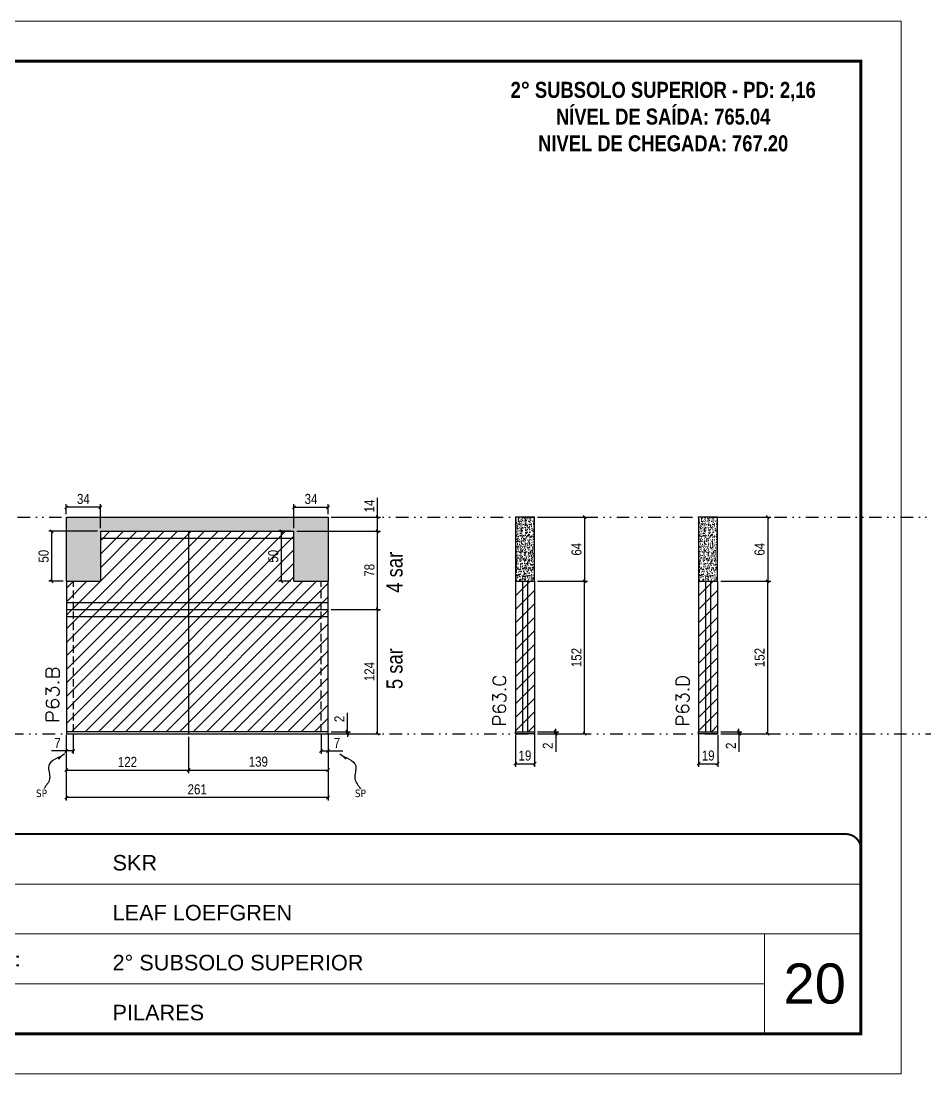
# Model space of a CAD drawing. Extents: x 13741 to 27878, y -21631 to 6985.
# Drawn here: x 19789 to 20691, y 1340 to 2390 of the extents above; entities that cross this region are included whole.
import ezdxf

# ---------------------------------------------------------------- set-up
doc = ezdxf.new("R2010")
doc.units = 0
for name, pattern in [('CONTINUO', [0]), ('DASHED', [0.75, 0.5, -0.25]), ('DIVIDE2', [0.625, 0.25, -0.125, 0, -0.125, 0, -0.125]), ('HIDDEN', [0.375, 0.25, -0.125])]:
    doc.linetypes.add(name, pattern=pattern)
for name, color, linetype, lineweight in [('CARIMBO', 255, 'Continuous', 9), ('Folhas', 255, 'Continuous', 9), ('Hachura', 251, 'Continuous', 9), ('SARRAFO DE PRESSAO', 251, 'DASHED', 9), ('Texto Seção', 7, 'Continuous', 15)]:
    doc.layers.add(name, color=color, linetype=linetype, lineweight=lineweight)
for name, color, linetype in [('COTA', 241, 'Continuous'), ('NOMENCLATURA', 7, 'Continuous'), ('Nível', 160, 'Continuous'), ('Painéis', 200, 'Continuous'), ('SARR_2.2x7', 40, 'Continuous'), ('Sarrafo de Pressão', 42, 'HIDDEN'), ('texto', 7, 'Continuous')]:
    doc.layers.add(name, color=color, linetype=linetype)
doc.styles.add('ARIAL', font='arial.ttf')
doc.styles.add('ARIAL_NARROW', font='ARIALN.TTF', dxfattribs={"height": 0.2})
doc.styles.add('COTA TECNICA', font='techl___.ttf', dxfattribs={"height": 10})
doc.styles.add('COTA TECNICA-50', font='techl___.ttf', dxfattribs={"height": 10})
doc.styles.add('REGUA-120', font='ROMANS.shx', dxfattribs={"height": 15})
doc.styles.add('ROMANC', font='techb___.ttf', dxfattribs={"height": 2.5})
doc.styles.get("Standard").update_dxf_attribs({"font": 'arial.ttf'})
doc.styles.add('Tecnologia', font='')
doc.styles.get('Tecnologia').set_extended_font_data('Forgotten Futurist')
doc.dimstyles.new('COTA PAINEL-50', dxfattribs={"dimtxt": 10, "dimasz": 3, "dimexe": 3, "dimexo": 3, "dimgap": 3, "dimtad": 1, "dimdec": 1, "dimzin": 12, "dimdsep": 46, "dimtxsty": 'COTA TECNICA-50', "dimblk1": 'OBLIQUE', "dimblk2": 'OBLIQUE', "dimsah": 1, "dimcen": 0.9, "dimclrd": 4, "dimclre": 4, "dimclrt": 240, "dimadec": 1, "dimazin": 3, "dimtfac": 1, "dimtdec": 1, "dimtmove": 0, "dimatfit": 3, "dimfxl": 1, "dimtolj": 1, "dimtzin": 12, "dimarcsym": 0})
doc.dimstyles.new('PAINEL', dxfattribs={"dimtxt": 10, "dimasz": 3, "dimexe": 3, "dimexo": 3, "dimgap": 3, "dimtad": 1, "dimdec": 1, "dimzin": 12, "dimdsep": 46, "dimtxsty": 'COTA TECNICA', "dimblk1": 'OBLIQUE', "dimblk2": 'OBLIQUE', "dimsah": 1, "dimcen": 0.9, "dimclrd": 4, "dimclre": 4, "dimclrt": 240, "dimadec": 1, "dimazin": 3, "dimtfac": 1, "dimtdec": 1, "dimtmove": 0, "dimatfit": 3, "dimfxl": 1, "dimtolj": 1, "dimtzin": 12, "dimarcsym": 0})
doc.dimstyles.get("Standard").update_dxf_attribs({"dimtxt": 0.18, "dimasz": 0.18, "dimexe": 0.18, "dimexo": 0.0625, "dimgap": 0.09, "dimtad": 0, "dimtih": 1, "dimtoh": 1, "dimdec": 4, "dimzin": 0, "dimdsep": 46, "dimtxsty": 'Standard', "dimcen": 0.09, "dimadec": 0, "dimazin": 0, "dimtfac": 1, "dimtdec": 4, "dimtofl": 0, "dimtmove": 0, "dimatfit": 3, "dimfxl": 1, "dimtolj": 1, "dimtzin": 0, "dimarcsym": 0})

# ---------------------------------------------------------------- blocks, each defined once
blk = doc.blocks.new('9999999999')
at = {"color": 30, "linetype": 'CONTINUO'}
for p, q in [((98564.6, 34230.2), (98564.6, 34429.4)), ((98564.6, 34379.6), (99584, 34379.6)), ((98564.6, 34329.8), (99488, 34329.8)), ((99584, 34329.8), (99488, 34329.8)), ((99488, 34329.8), (99488, 34230.2)), ((98564.6, 34280), (99488, 34280))]:
    blk.add_line(p, q, dxfattribs=at)
at = {"color": 30, "linetype": 'CONTINUO', "const_width": 2}
blk.add_lwpolyline([(99584, 34230.2), (99584, 34414.4, 0.414214), (99569, 34429.4), (98229, 34429.4, 0.414214), (98214, 34414.4), (98214, 34245.2, 0.414214), (98229, 34230.2), (99584, 34230.2)], format="xyb", dxfattribs=at)
at = {"layer": 'Folhas'}
blk.add_lwpolyline([(98139, 34190.2), (99624, 34190.2), (99624, 35240.2), (98139, 35240.2)], close=True, dxfattribs=at)
at = {"layer": 'Folhas', "color": 30, "const_width": 3}
blk.add_lwpolyline([(98214, 34230.2), (99584, 34230.2), (99584, 35200.2), (98214, 35200.2)], close=True, dxfattribs=at)
at = {"color": 7, "linetype": 'Continuous', "ltscale": 5, "style": 'ARIAL'}
for s, height, p in [('SKR', 15.48, (98837.7, 34393.1)), ('LEAF LOEFGREN', 15.483, (98837.7, 34343.3)), ('2° SUBSOLO SUPERIOR', 15.483, (98837.7, 34293.5)), ('NOVA SISTEMAS CONSTRUTIVOS', 11.059, (98263.2, 34267.2)), ('PILARES', 15.48, (98837.7, 34243.7))]:
    blk.add_text(s, height=height, dxfattribs=at).set_placement(p)
at = {"layer": 'Folhas', "color": 7, "style": 'Tecnologia', "width": 1.5}
for s, p in [('CLIENTE:', (98573.7, 34397.2)), ('OBRA:', (98573.7, 34347.3)), ('PAVIMENTO:', (98573.7, 34297.5)), ('PROJETO:', (98573.7, 34247.7))]:
    blk.add_text(s, height=14, dxfattribs=at).set_placement(p)
blk = doc.blocks.new('_Oblique')
at = {"color": 0, "linetype": 'ByBlock', "lineweight": -2}
blk.add_line((-0.5, -0.5), (0.5, 0.5), dxfattribs=at)
blk = doc.blocks.new('*D1283')
at = {"layer": 'COTA', "color": 4, "lineweight": -2, "transparency": 16777216}
for p, q in [((19834.6, 1678.7), (19834.6, 1613.1)), ((20095.6, 1678.7), (20095.6, 1613.1)), ((20095.6, 1616.1), (19834.6, 1616.1))]:
    blk.add_line(p, q, dxfattribs=at)
at = {"layer": 'Defpoints', "color": 0, "transparency": 16777216}
for p in [(19834.6, 1681.7), (20095.6, 1681.7), (19834.6, 1616.1)]:
    blk.add_point(p, dxfattribs=at)
at = {"layer": 'COTA', "color": 4, "lineweight": -2, "transparency": 16777216, "xscale": 3, "yscale": 3, "zscale": 3, "rotation": 180}
blk.add_blockref('_Oblique', (19834.6, 1616.1), dxfattribs=at)
at = {"layer": 'COTA', "color": 4, "lineweight": -2, "transparency": 16777216, "xscale": 3, "yscale": 3, "zscale": 3}
blk.add_blockref('_Oblique', (20095.6, 1616.1), dxfattribs=at)
at = {"layer": 'COTA', "color": 240, "transparency": 16777216, "insert": (19965.1, 1624.2), "char_height": 10, "attachment_point": 5, "style": 'COTA TECNICA'}
blk.add_mtext('\\A1;261', dxfattribs=at)
blk = doc.blocks.new('*D1284')
at = {"layer": 'COTA', "color": 4, "lineweight": -2, "transparency": 16777216}
for p, q in [((20088.6, 1678.7), (20088.6, 1659.5)), ((20095.6, 1676.7), (20095.6, 1659.5)), ((20088.6, 1662.5), (20095.6, 1662.5)), ((20095.6, 1662.5), (20110.4, 1662.5))]:
    blk.add_line(p, q, dxfattribs=at)
at = {"layer": 'Defpoints', "color": 0, "transparency": 16777216}
for p in [(20088.6, 1681.7), (20095.6, 1679.7), (20095.6, 1662.5)]:
    blk.add_point(p, dxfattribs=at)
at = {"layer": 'COTA', "color": 4, "lineweight": -2, "transparency": 16777216, "xscale": 3, "yscale": 3, "zscale": 3, "rotation": 180}
blk.add_blockref('_Oblique', (20088.6, 1662.5), dxfattribs=at)
at = {"layer": 'COTA', "color": 4, "lineweight": -2, "transparency": 16777216, "xscale": 3, "yscale": 3, "zscale": 3}
blk.add_blockref('_Oblique', (20095.6, 1662.5), dxfattribs=at)
at = {"layer": 'COTA', "color": 240, "transparency": 16777216, "insert": (20104.5, 1670.5), "char_height": 10, "attachment_point": 5, "style": 'COTA TECNICA-50'}
blk.add_mtext('\\A1;7', dxfattribs=at)
blk = doc.blocks.new('*D1285')
at = {"layer": 'COTA', "color": 4, "lineweight": -2, "transparency": 16777216}
for p, q in [((19834.6, 1676.7), (19834.6, 1659.5)), ((19841.6, 1678.7), (19841.6, 1659.5)), ((19834.6, 1662.5), (19819.9, 1662.5)), ((19841.6, 1662.5), (19834.6, 1662.5))]:
    blk.add_line(p, q, dxfattribs=at)
at = {"layer": 'Defpoints', "color": 0, "transparency": 16777216}
for p in [(19841.6, 1681.7), (19834.6, 1679.7), (19834.6, 1662.5)]:
    blk.add_point(p, dxfattribs=at)
at = {"layer": 'COTA', "color": 4, "lineweight": -2, "transparency": 16777216, "xscale": 3, "yscale": 3, "zscale": 3, "rotation": 180}
blk.add_blockref('_Oblique', (19834.6, 1662.5), dxfattribs=at)
at = {"layer": 'COTA', "color": 4, "lineweight": -2, "transparency": 16777216, "xscale": 3, "yscale": 3, "zscale": 3}
blk.add_blockref('_Oblique', (19841.6, 1662.5), dxfattribs=at)
at = {"layer": 'COTA', "color": 240, "transparency": 16777216, "insert": (19825.8, 1670.5), "char_height": 10, "attachment_point": 5, "style": 'COTA TECNICA-50'}
blk.add_mtext('\\A1;7', dxfattribs=at)
blk = doc.blocks.new('*D1286')
at = {"layer": 'COTA', "color": 4, "lineweight": -2, "transparency": 16777216}
for p, q in [((20114.9, 1681.7), (20114.9, 1700.5)), ((20098.6, 1681.7), (20117.9, 1681.7)), ((20114.9, 1679.7), (20114.9, 1681.7)), ((20098.6, 1679.7), (20117.9, 1679.7)), ((20114.9, 1679.7), (20114.9, 1676.7))]:
    blk.add_line(p, q, dxfattribs=at)
at = {"layer": 'Defpoints', "color": 0, "transparency": 16777216}
for p in [(20095.6, 1681.7), (20095.6, 1679.7), (20114.9, 1679.7)]:
    blk.add_point(p, dxfattribs=at)
at = {"layer": 'COTA', "color": 4, "lineweight": -2, "transparency": 16777216, "xscale": 3, "yscale": 3, "zscale": 3}
for p, rotation in [((20114.9, 1681.7), 270), ((20114.9, 1679.7), 90)]:
    blk.add_blockref('_Oblique', p, dxfattribs=dict(at, rotation=rotation))
at = {"layer": 'COTA', "color": 240, "transparency": 16777216, "insert": (20106.9, 1694.5), "char_height": 10, "attachment_point": 5, "rotation": 90, "style": 'COTA TECNICA-50'}
blk.add_mtext('\\A1;2', dxfattribs=at)
blk = doc.blocks.new('*D1294')
at = {"layer": 'COTA', "color": 4, "linetype": 'ByBlock', "lineweight": -2, "transparency": 16777216}
for p, q in [((20098.6, 1803.7), (20148, 1803.7)), ((20145, 1679.7), (20145, 1803.7)), ((20098.6, 1679.7), (20148, 1679.7))]:
    blk.add_line(p, q, dxfattribs=at)
at = {"layer": 'Defpoints', "color": 0, "linetype": 'ByBlock', "transparency": 16777216}
for p in [(20095.6, 1803.7), (20145, 1803.7), (20095.6, 1679.7)]:
    blk.add_point(p, dxfattribs=at)
at = {"layer": 'COTA', "color": 4, "linetype": 'ByBlock', "lineweight": -2, "transparency": 16777216, "xscale": 3, "yscale": 3, "zscale": 3}
for p, rotation in [((20145, 1803.7), 90), ((20145, 1679.7), 270)]:
    blk.add_blockref('_Oblique', p, dxfattribs=dict(at, rotation=rotation))
at = {"layer": 'COTA', "color": 240, "linetype": 'ByBlock', "transparency": 16777216, "insert": (20136.9, 1741.7), "char_height": 10, "attachment_point": 5, "rotation": 90, "style": 'COTA TECNICA'}
blk.add_mtext('\\A1;124', dxfattribs=at)
blk = doc.blocks.new('*D1295')
at = {"layer": 'COTA', "color": 4, "linetype": 'ByBlock', "lineweight": -2, "transparency": 16777216}
for p, q in [((20098.6, 1803.7), (20148, 1803.7)), ((20145, 1679.7), (20145, 1803.7)), ((20098.6, 1679.7), (20148, 1679.7))]:
    blk.add_line(p, q, dxfattribs=at)
at = {"layer": 'Defpoints', "color": 0, "linetype": 'ByBlock', "transparency": 16777216}
for p in [(20095.6, 1803.7), (20145, 1803.7), (20095.6, 1679.7)]:
    blk.add_point(p, dxfattribs=at)
at = {"layer": 'COTA', "color": 4, "linetype": 'ByBlock', "lineweight": -2, "transparency": 16777216, "xscale": 3, "yscale": 3, "zscale": 3}
for p, rotation in [((20145, 1803.7), 90), ((20145, 1679.7), 270)]:
    blk.add_blockref('_Oblique', p, dxfattribs=dict(at, rotation=rotation))
at = {"layer": 'COTA', "color": 240, "linetype": 'ByBlock', "transparency": 16777216, "insert": (20136.9, 1741.7), "char_height": 10, "attachment_point": 5, "rotation": 90, "style": 'COTA TECNICA'}
blk.add_mtext('\\A1;124', dxfattribs=at)
blk = doc.blocks.new('*D1296')
at = {"layer": 'COTA', "color": 4, "lineweight": -2, "transparency": 16777216}
for p, q in [((19956.6, 1676.7), (19956.6, 1640.5)), ((20095.6, 1676.7), (20095.6, 1640.5)), ((19956.6, 1643.5), (20095.6, 1643.5))]:
    blk.add_line(p, q, dxfattribs=at)
at = {"layer": 'Defpoints', "color": 0, "transparency": 16777216}
for p in [(19956.6, 1679.7), (20095.6, 1679.7), (20095.6, 1643.5)]:
    blk.add_point(p, dxfattribs=at)
at = {"layer": 'COTA', "color": 4, "lineweight": -2, "transparency": 16777216, "xscale": 3, "yscale": 3, "zscale": 3, "rotation": 180}
blk.add_blockref('_Oblique', (19956.6, 1643.5), dxfattribs=at)
at = {"layer": 'COTA', "color": 4, "lineweight": -2, "transparency": 16777216, "xscale": 3, "yscale": 3, "zscale": 3}
blk.add_blockref('_Oblique', (20095.6, 1643.5), dxfattribs=at)
at = {"layer": 'COTA', "color": 240, "transparency": 16777216, "insert": (20026.1, 1651.8), "char_height": 10, "attachment_point": 5, "style": 'COTA TECNICA'}
blk.add_mtext('\\A1;139', dxfattribs=at)
blk = doc.blocks.new('*D1297')
at = {"layer": 'COTA', "color": 4, "lineweight": -2, "transparency": 16777216}
for p, q in [((19834.6, 1676.7), (19834.6, 1640.5)), ((19956.6, 1676.7), (19956.6, 1640.5)), ((19834.6, 1643.5), (19956.6, 1643.5))]:
    blk.add_line(p, q, dxfattribs=at)
at = {"layer": 'Defpoints', "color": 0, "transparency": 16777216}
for p in [(19834.6, 1679.7), (19956.6, 1679.7), (19956.6, 1643.5)]:
    blk.add_point(p, dxfattribs=at)
at = {"layer": 'COTA', "color": 4, "lineweight": -2, "transparency": 16777216, "xscale": 3, "yscale": 3, "zscale": 3, "rotation": 180}
blk.add_blockref('_Oblique', (19834.6, 1643.5), dxfattribs=at)
at = {"layer": 'COTA', "color": 4, "lineweight": -2, "transparency": 16777216, "xscale": 3, "yscale": 3, "zscale": 3}
blk.add_blockref('_Oblique', (19956.6, 1643.5), dxfattribs=at)
at = {"layer": 'COTA', "color": 240, "transparency": 16777216, "insert": (19895.6, 1651.6), "char_height": 10, "attachment_point": 5, "style": 'COTA TECNICA'}
blk.add_mtext('\\A1;122', dxfattribs=at)
blk = doc.blocks.new('*D1287')
at = {"layer": 'COTA', "color": 4, "lineweight": -2, "transparency": 16777216}
for p, q in [((20282.5, 1678.7), (20282.5, 1646.8)), ((20301.5, 1678.7), (20301.5, 1646.8)), ((20282.5, 1649.8), (20301.5, 1649.8))]:
    blk.add_line(p, q, dxfattribs=at)
at = {"layer": 'Defpoints', "color": 0, "transparency": 16777216}
for p in [(20282.5, 1681.7), (20301.5, 1681.7), (20301.5, 1649.8)]:
    blk.add_point(p, dxfattribs=at)
at = {"layer": 'COTA', "color": 4, "lineweight": -2, "transparency": 16777216, "xscale": 3, "yscale": 3, "zscale": 3, "rotation": 180}
blk.add_blockref('_Oblique', (20282.5, 1649.8), dxfattribs=at)
at = {"layer": 'COTA', "color": 4, "lineweight": -2, "transparency": 16777216, "xscale": 3, "yscale": 3, "zscale": 3}
blk.add_blockref('_Oblique', (20301.5, 1649.8), dxfattribs=at)
at = {"layer": 'COTA', "color": 240, "transparency": 16777216, "insert": (20292, 1657.9), "char_height": 10, "attachment_point": 5, "style": 'COTA TECNICA'}
blk.add_mtext('\\A1;19', dxfattribs=at)
blk = doc.blocks.new('*D1288')
at = {"layer": 'COTA', "color": 4, "lineweight": -2, "transparency": 16777216}
for p, q in [((20304.5, 1681.7), (20325.7, 1681.7)), ((20322.7, 1681.7), (20322.7, 1684.7)), ((20322.7, 1681.7), (20322.7, 1679.7)), ((20304.5, 1679.7), (20325.7, 1679.7)), ((20322.7, 1679.7), (20322.7, 1661.6))]:
    blk.add_line(p, q, dxfattribs=at)
at = {"layer": 'Defpoints', "color": 0, "transparency": 16777216}
for p in [(20301.5, 1681.7), (20322.7, 1681.7), (20301.5, 1679.7)]:
    blk.add_point(p, dxfattribs=at)
at = {"layer": 'COTA', "color": 4, "lineweight": -2, "transparency": 16777216, "xscale": 3, "yscale": 3, "zscale": 3}
for p, rotation in [((20322.7, 1681.7), 270), ((20322.7, 1679.7), 90)]:
    blk.add_blockref('_Oblique', p, dxfattribs=dict(at, rotation=rotation))
at = {"layer": 'COTA', "color": 240, "transparency": 16777216, "insert": (20314.7, 1667.7), "char_height": 10, "attachment_point": 5, "rotation": 90, "style": 'COTA TECNICA-50'}
blk.add_mtext('\\A1;2', dxfattribs=at)
blk = doc.blocks.new('*D1298')
at = {"layer": 'COTA', "color": 4, "linetype": 'ByBlock', "lineweight": -2, "transparency": 16777216}
for p, q in [((20304.5, 1895.7), (20354.5, 1895.7)), ((20351.5, 1895.7), (20351.5, 1831.7)), ((20304.5, 1831.7), (20354.5, 1831.7))]:
    blk.add_line(p, q, dxfattribs=at)
at = {"layer": 'Defpoints', "color": 0, "linetype": 'ByBlock', "transparency": 16777216}
for p in [(20301.5, 1895.7), (20301.5, 1831.7), (20351.5, 1831.7)]:
    blk.add_point(p, dxfattribs=at)
at = {"layer": 'COTA', "color": 4, "linetype": 'ByBlock', "lineweight": -2, "transparency": 16777216, "xscale": 3, "yscale": 3, "zscale": 3}
for p, rotation in [((20351.5, 1895.7), 90), ((20351.5, 1831.7), 270)]:
    blk.add_blockref('_Oblique', p, dxfattribs=dict(at, rotation=rotation))
at = {"layer": 'COTA', "color": 240, "linetype": 'ByBlock', "transparency": 16777216, "insert": (20343.4, 1863.7), "char_height": 10, "attachment_point": 5, "rotation": 90, "style": 'COTA TECNICA'}
blk.add_mtext('\\A1;64', dxfattribs=at)
blk = doc.blocks.new('*D1289')
at = {"layer": 'COTA', "color": 4, "lineweight": -2, "transparency": 16777216}
for p, q in [((20304.5, 1831.7), (20354.5, 1831.7)), ((20351.5, 1679.7), (20351.5, 1831.7)), ((20304.5, 1679.7), (20354.5, 1679.7))]:
    blk.add_line(p, q, dxfattribs=at)
at = {"layer": 'Defpoints', "color": 0, "transparency": 16777216}
for p in [(20301.5, 1831.7), (20351.5, 1831.7), (20301.5, 1679.7)]:
    blk.add_point(p, dxfattribs=at)
at = {"layer": 'COTA', "color": 4, "lineweight": -2, "transparency": 16777216, "xscale": 3, "yscale": 3, "zscale": 3}
for p, rotation in [((20351.5, 1831.7), 90), ((20351.5, 1679.7), 270)]:
    blk.add_blockref('_Oblique', p, dxfattribs=dict(at, rotation=rotation))
at = {"layer": 'COTA', "color": 240, "transparency": 16777216, "insert": (20343.4, 1755.7), "char_height": 10, "attachment_point": 5, "rotation": 90, "style": 'COTA TECNICA-50'}
blk.add_mtext('\\A1;152', dxfattribs=at)
blk = doc.blocks.new('*D1307')
at = {"layer": 'COTA', "color": 4, "lineweight": -2, "transparency": 16777216}
for p, q in [((20064.6, 1881.7), (20148, 1881.7)), ((20145, 1803.7), (20145, 1881.7)), ((20098.6, 1803.7), (20148, 1803.7))]:
    blk.add_line(p, q, dxfattribs=at)
at = {"layer": 'Defpoints', "color": 0, "transparency": 16777216}
for p in [(20061.6, 1881.7), (20145, 1881.7), (20095.6, 1803.7)]:
    blk.add_point(p, dxfattribs=at)
at = {"layer": 'COTA', "color": 4, "lineweight": -2, "transparency": 16777216, "xscale": 3, "yscale": 3, "zscale": 3}
for p, rotation in [((20145, 1881.7), 90), ((20145, 1803.7), 270)]:
    blk.add_blockref('_Oblique', p, dxfattribs=dict(at, rotation=rotation))
at = {"layer": 'COTA', "color": 240, "transparency": 16777216, "insert": (20136.9, 1842.7), "char_height": 10, "attachment_point": 5, "rotation": 90, "style": 'COTA TECNICA'}
blk.add_mtext('\\A1;78', dxfattribs=at)
blk = doc.blocks.new('*D1308')
at = {"layer": 'COTA', "color": 4, "lineweight": -2, "transparency": 16777216}
for p, q in [((20145, 1895.7), (20145, 1914.8)), ((20098.6, 1895.7), (20148, 1895.7)), ((20145, 1881.7), (20145, 1895.7)), ((20064.6, 1881.7), (20148, 1881.7))]:
    blk.add_line(p, q, dxfattribs=at)
at = {"layer": 'Defpoints', "color": 0, "transparency": 16777216}
for p in [(20095.6, 1895.7), (20145, 1895.7), (20061.6, 1881.7)]:
    blk.add_point(p, dxfattribs=at)
at = {"layer": 'COTA', "color": 4, "lineweight": -2, "transparency": 16777216, "xscale": 3, "yscale": 3, "zscale": 3}
for p, rotation in [((20145, 1895.7), 90), ((20145, 1881.7), 270)]:
    blk.add_blockref('_Oblique', p, dxfattribs=dict(at, rotation=rotation))
at = {"layer": 'COTA', "color": 240, "transparency": 16777216, "insert": (20136.9, 1906.8), "char_height": 10, "attachment_point": 5, "rotation": 90, "style": 'COTA TECNICA'}
blk.add_mtext('\\A1;14', dxfattribs=at)
blk = doc.blocks.new('*D1309')
at = {"layer": 'COTA', "color": 4, "lineweight": -2, "transparency": 16777216}
for p, q in [((19834.6, 1898.7), (19834.6, 1908.5)), ((19868.6, 1905.5), (19834.6, 1905.5)), ((19868.6, 1884.7), (19868.6, 1908.5))]:
    blk.add_line(p, q, dxfattribs=at)
at = {"layer": 'Defpoints', "color": 0, "transparency": 16777216}
for p in [(19834.6, 1905.5), (19834.6, 1895.7), (19868.6, 1881.7)]:
    blk.add_point(p, dxfattribs=at)
at = {"layer": 'COTA', "color": 4, "lineweight": -2, "transparency": 16777216, "xscale": 3, "yscale": 3, "zscale": 3, "rotation": 180}
blk.add_blockref('_Oblique', (19834.6, 1905.5), dxfattribs=at)
at = {"layer": 'COTA', "color": 4, "lineweight": -2, "transparency": 16777216, "xscale": 3, "yscale": 3, "zscale": 3}
blk.add_blockref('_Oblique', (19868.6, 1905.5), dxfattribs=at)
at = {"layer": 'COTA', "color": 240, "transparency": 16777216, "insert": (19851.6, 1913.8), "char_height": 10, "attachment_point": 5, "style": 'COTA TECNICA'}
blk.add_mtext('\\A1;34', dxfattribs=at)
blk = doc.blocks.new('*D1311')
at = {"layer": 'COTA', "color": 4, "lineweight": -2, "transparency": 16777216}
for p, q in [((20061.6, 1884.7), (20061.6, 1908.5)), ((20061.6, 1905.5), (20095.6, 1905.5)), ((20095.6, 1898.7), (20095.6, 1908.5))]:
    blk.add_line(p, q, dxfattribs=at)
at = {"layer": 'Defpoints', "color": 0, "transparency": 16777216}
for p in [(20095.6, 1905.5), (20095.6, 1895.7), (20061.6, 1881.7)]:
    blk.add_point(p, dxfattribs=at)
at = {"layer": 'COTA', "color": 4, "lineweight": -2, "transparency": 16777216, "xscale": 3, "yscale": 3, "zscale": 3, "rotation": 180}
blk.add_blockref('_Oblique', (20061.6, 1905.5), dxfattribs=at)
at = {"layer": 'COTA', "color": 4, "lineweight": -2, "transparency": 16777216, "xscale": 3, "yscale": 3, "zscale": 3}
blk.add_blockref('_Oblique', (20095.6, 1905.5), dxfattribs=at)
at = {"layer": 'COTA', "color": 240, "transparency": 16777216, "insert": (20078.6, 1913.8), "char_height": 10, "attachment_point": 5, "style": 'COTA TECNICA'}
blk.add_mtext('\\A1;34', dxfattribs=at)
blk = doc.blocks.new('*D1312')
at = {"layer": 'COTA', "color": 4, "lineweight": -2, "transparency": 16777216}
for p, q in [((19865.6, 1881.7), (19817.1, 1881.7)), ((19820.1, 1831.7), (19820.1, 1881.7)), ((19831.6, 1831.7), (19817.1, 1831.7))]:
    blk.add_line(p, q, dxfattribs=at)
at = {"layer": 'Defpoints', "color": 0, "transparency": 16777216}
for p in [(19820.1, 1881.7), (19868.6, 1881.7), (19834.6, 1831.7)]:
    blk.add_point(p, dxfattribs=at)
at = {"layer": 'COTA', "color": 4, "lineweight": -2, "transparency": 16777216, "xscale": 3, "yscale": 3, "zscale": 3}
for p, rotation in [((19820.1, 1881.7), 90), ((19820.1, 1831.7), 270)]:
    blk.add_blockref('_Oblique', p, dxfattribs=dict(at, rotation=rotation))
at = {"layer": 'COTA', "color": 240, "transparency": 16777216, "insert": (19812, 1856.7), "char_height": 10, "attachment_point": 5, "rotation": 90, "style": 'COTA TECNICA'}
blk.add_mtext('\\A1;50', dxfattribs=at)
blk = doc.blocks.new('*D1313')
at = {"layer": 'COTA', "color": 4, "lineweight": -2, "transparency": 16777216}
for p, q in [((20058.6, 1881.7), (20046.1, 1881.7)), ((20049.1, 1831.7), (20049.1, 1881.7)), ((20058.6, 1831.7), (20046.1, 1831.7))]:
    blk.add_line(p, q, dxfattribs=at)
at = {"layer": 'Defpoints', "color": 0, "transparency": 16777216}
for p in [(20049.1, 1881.7), (20061.6, 1881.7), (20061.6, 1831.7)]:
    blk.add_point(p, dxfattribs=at)
at = {"layer": 'COTA', "color": 4, "lineweight": -2, "transparency": 16777216, "xscale": 3, "yscale": 3, "zscale": 3}
for p, rotation in [((20049.1, 1881.7), 90), ((20049.1, 1831.7), 270)]:
    blk.add_blockref('_Oblique', p, dxfattribs=dict(at, rotation=rotation))
at = {"layer": 'COTA', "color": 240, "transparency": 16777216, "insert": (20041, 1856.7), "char_height": 10, "attachment_point": 5, "rotation": 90, "style": 'COTA TECNICA'}
blk.add_mtext('\\A1;50', dxfattribs=at)
blk = doc.blocks.new('*D1314')
at = {"layer": 'COTA', "color": 4, "lineweight": -2, "transparency": 16777216}
for p, q in [((20465.2, 1678.7), (20465.2, 1646.8)), ((20484.2, 1678.7), (20484.2, 1646.8)), ((20465.2, 1649.8), (20484.2, 1649.8))]:
    blk.add_line(p, q, dxfattribs=at)
at = {"layer": 'Defpoints', "color": 0, "transparency": 16777216}
for p in [(20465.2, 1681.7), (20484.2, 1681.7), (20484.2, 1649.8)]:
    blk.add_point(p, dxfattribs=at)
at = {"layer": 'COTA', "color": 4, "lineweight": -2, "transparency": 16777216, "xscale": 3, "yscale": 3, "zscale": 3, "rotation": 180}
blk.add_blockref('_Oblique', (20465.2, 1649.8), dxfattribs=at)
at = {"layer": 'COTA', "color": 4, "lineweight": -2, "transparency": 16777216, "xscale": 3, "yscale": 3, "zscale": 3}
blk.add_blockref('_Oblique', (20484.2, 1649.8), dxfattribs=at)
at = {"layer": 'COTA', "color": 240, "transparency": 16777216, "insert": (20474.7, 1657.9), "char_height": 10, "attachment_point": 5, "style": 'COTA TECNICA'}
blk.add_mtext('\\A1;19', dxfattribs=at)
blk = doc.blocks.new('*D1315')
at = {"layer": 'COTA', "color": 4, "lineweight": -2, "transparency": 16777216}
for p, q in [((20487.2, 1681.7), (20508.3, 1681.7)), ((20505.3, 1681.7), (20505.3, 1684.7)), ((20505.3, 1681.7), (20505.3, 1679.7)), ((20487.2, 1679.7), (20508.3, 1679.7)), ((20505.3, 1679.7), (20505.3, 1661.6))]:
    blk.add_line(p, q, dxfattribs=at)
at = {"layer": 'Defpoints', "color": 0, "transparency": 16777216}
for p in [(20484.2, 1681.7), (20505.3, 1681.7), (20484.2, 1679.7)]:
    blk.add_point(p, dxfattribs=at)
at = {"layer": 'COTA', "color": 4, "lineweight": -2, "transparency": 16777216, "xscale": 3, "yscale": 3, "zscale": 3}
for p, rotation in [((20505.3, 1681.7), 270), ((20505.3, 1679.7), 90)]:
    blk.add_blockref('_Oblique', p, dxfattribs=dict(at, rotation=rotation))
at = {"layer": 'COTA', "color": 240, "transparency": 16777216, "insert": (20497.3, 1667.7), "char_height": 10, "attachment_point": 5, "rotation": 90, "style": 'COTA TECNICA-50'}
blk.add_mtext('\\A1;2', dxfattribs=at)
blk = doc.blocks.new('*D1317')
at = {"layer": 'COTA', "color": 4, "linetype": 'ByBlock', "lineweight": -2, "transparency": 16777216}
for p, q in [((20487.2, 1895.7), (20537.1, 1895.7)), ((20534.1, 1895.7), (20534.1, 1831.7)), ((20487.2, 1831.7), (20537.1, 1831.7))]:
    blk.add_line(p, q, dxfattribs=at)
at = {"layer": 'Defpoints', "color": 0, "linetype": 'ByBlock', "transparency": 16777216}
for p in [(20484.2, 1895.7), (20484.2, 1831.7), (20534.1, 1831.7)]:
    blk.add_point(p, dxfattribs=at)
at = {"layer": 'COTA', "color": 4, "linetype": 'ByBlock', "lineweight": -2, "transparency": 16777216, "xscale": 3, "yscale": 3, "zscale": 3}
for p, rotation in [((20534.1, 1895.7), 90), ((20534.1, 1831.7), 270)]:
    blk.add_blockref('_Oblique', p, dxfattribs=dict(at, rotation=rotation))
at = {"layer": 'COTA', "color": 240, "linetype": 'ByBlock', "transparency": 16777216, "insert": (20526, 1863.7), "char_height": 10, "attachment_point": 5, "rotation": 90, "style": 'COTA TECNICA'}
blk.add_mtext('\\A1;64', dxfattribs=at)
blk = doc.blocks.new('*D1316')
at = {"layer": 'COTA', "color": 4, "lineweight": -2, "transparency": 16777216}
for p, q in [((20487.2, 1831.7), (20537.1, 1831.7)), ((20534.1, 1679.7), (20534.1, 1831.7)), ((20487.2, 1679.7), (20537.1, 1679.7))]:
    blk.add_line(p, q, dxfattribs=at)
at = {"layer": 'Defpoints', "color": 0, "transparency": 16777216}
for p in [(20484.2, 1831.7), (20534.1, 1831.7), (20484.2, 1679.7)]:
    blk.add_point(p, dxfattribs=at)
at = {"layer": 'COTA', "color": 4, "lineweight": -2, "transparency": 16777216, "xscale": 3, "yscale": 3, "zscale": 3}
for p, rotation in [((20534.1, 1831.7), 90), ((20534.1, 1679.7), 270)]:
    blk.add_blockref('_Oblique', p, dxfattribs=dict(at, rotation=rotation))
at = {"layer": 'COTA', "color": 240, "transparency": 16777216, "insert": (20526, 1755.7), "char_height": 10, "attachment_point": 5, "rotation": 90, "style": 'COTA TECNICA-50'}
blk.add_mtext('\\A1;152', dxfattribs=at)

msp = doc.modelspace()

# ---------------------------------------------------------------- hatches: boundary and pattern name
at = {"layer": 'COTA'}
h = msp.add_hatch(dxfattribs=at)
h.set_pattern_fill('AR-CONC', color=256, scale=0.03)
h.paths.add_polyline_path([(20061.65, 1831.71), (20095.63, 1831.71), (20095.63, 1895.71), (19834.63, 1895.71), (19834.63, 1831.71), (19868.63, 1831.71), (19868.63, 1881.71), (20061.65, 1881.71)])
h = msp.add_hatch(dxfattribs=at)
h.set_pattern_fill('AR-CONC', color=256, scale=0.03)
h.set_pattern_definition([(50, (4599.649, -2417.15), (5.4655401, -0.4781726), [0.5715, -6.2865]), (355, (4599.649, -2417.15), (-1.0573026, 5.7317054), [0.4572, -5.0292175]), (100.451445, (4600.1047, -2417.19), (4.4082374, 5.2535326), [0.4857003, -5.3427073]), (46.1842, (4599.649, -2415.626), (8.1323712, -1.2612698), [0.85725, -9.42975]), (96.63556, (4600.327, -2415.731), (7.122124, 7.4227837), [0.7285507, -8.0140682]), (351.18415, (4599.649, -2415.626), (7.122124, 7.4227837), [0.685799, -7.543792]), (21, (4600.411, -2416.007), (4.5484317, -3.067956), [0.5715, -6.2865]), (326, (4600.411, -2416.007), (1.8540609, 5.525639), [0.4572, -5.0292]), (71.451445, (4600.79, -2416.263), (6.4024926, 2.457683), [0.4857003, -5.3426981]), (37.5, (4599.6492, -2417.1502), (0.0926581, 2.53665117), [0, -4.96824, 0, -5.1054, 0, -5.04825]), (7.5, (4599.6492, -2417.1502), (2.00458988, 3.00541724), [0, -2.91084, 0, -4.85394, 0, -1.92405]), (327.5, (4597.95, -2417.1502), (4.06771786, -0.17186232), [0, -1.905, 0, -5.9436, 0, -7.8867]), (317.5, (4597.188, -2417.1502), (4.44387544, 0.7627947), [0, -2.4765, 0, -3.94716, 0, -5.6007])])
h.paths.add_polyline_path([(20301.51, 1895.71), (20282.51, 1895.71), (20282.51, 1831.71), (20301.51, 1831.71)])
h = msp.add_hatch(dxfattribs=at)
h.set_pattern_fill('AR-CONC', color=256, scale=0.03)
h.set_pattern_definition([(50, (4782.2866, -2417.15), (5.4655401, -0.4781726), [0.5715, -6.2865]), (355, (4782.2866, -2417.15), (-1.0573026, 5.7317054), [0.4572, -5.0292175]), (100.451445, (4782.742, -2417.19), (4.4082374, 5.2535326), [0.4857003, -5.3427073]), (46.1842, (4782.2866, -2415.626), (8.1323712, -1.2612698), [0.85725, -9.42975]), (96.63556, (4782.964, -2415.731), (7.122124, 7.4227837), [0.7285507, -8.0140682]), (351.18415, (4782.287, -2415.626), (7.122124, 7.4227837), [0.685799, -7.543792]), (21, (4783.0486, -2416.007), (4.5484317, -3.067956), [0.5715, -6.2865]), (326, (4783.0486, -2416.007), (1.8540609, 5.525639), [0.4572, -5.0292]), (71.451445, (4783.4277, -2416.263), (6.4024926, 2.457683), [0.4857003, -5.3426981]), (37.5, (4782.2866, -2417.1502), (0.0926581, 2.53665117), [0, -4.96824, 0, -5.1054, 0, -5.04825]), (7.5, (4782.2866, -2417.1502), (2.00458988, 3.00541724), [0, -2.91084, 0, -4.85394, 0, -1.92405]), (327.5, (4780.5874, -2417.1502), (4.06771786, -0.17186232), [0, -1.905, 0, -5.9436, 0, -7.8867]), (317.5, (4779.8254, -2417.1502), (4.44387544, 0.7627947), [0, -2.4765, 0, -3.94716, 0, -5.6007])])
h.paths.add_polyline_path([(20484.15, 1895.71), (20465.15, 1895.71), (20465.15, 1831.71), (20484.15, 1831.71)])
at = {"layer": 'Hachura', "linetype": 'ByBlock'}
h = msp.add_hatch(dxfattribs=at)
h.set_pattern_fill('ANSI31', color=256, scale=3)
h.paths.add_polyline_path([(19834.63, 1803.71), (19834.63, 1681.71), (19956.63, 1681.71), (19956.63, 1803.71)])
h.paths.add_polyline_path([(19956.63, 1681.71), (20095.63, 1681.71), (20095.63, 1803.71), (19956.63, 1803.71)])
h.paths.add_polyline_path([(20095.63, 1803.71), (20095.63, 1831.71), (20061.65, 1831.71), (20061.65, 1881.71), (19956.63, 1881.71), (19956.63, 1803.71)])
h.paths.add_polyline_path([(19868.63, 1881.71), (19868.63, 1831.71), (19834.63, 1831.71), (19834.63, 1803.71), (19956.63, 1803.71), (19956.63, 1881.71)])
h = msp.add_hatch(dxfattribs=at)
h.set_pattern_fill('ANSI31', color=256, scale=3)
h.set_pattern_definition([(45, (1600.4105, 0), (-6.735192, 6.735192), [])])
h.paths.add_polyline_path([(20301.51, 1831.71), (20282.51, 1831.71), (20282.51, 1681.71), (20301.51, 1681.71)])
h = msp.add_hatch(dxfattribs=at)
h.set_pattern_fill('ANSI31', color=256, scale=3)
h.set_pattern_definition([(45, (1783.048, 0), (-6.735192, 6.735192), [])])
h.paths.add_polyline_path([(20484.15, 1831.71), (20465.15, 1831.71), (20465.15, 1681.71), (20484.15, 1681.71)])

# ---------------------------------------------------------------- linework, layer by layer
at = {"layer": 'COTA'}
for p, q in [((19834.63, 1831.71), (19834.63, 1895.71)), ((19834.63, 1895.71), (20095.63, 1895.71)), ((20095.63, 1895.71), (20095.63, 1831.71))]:
    msp.add_line(p, q, dxfattribs=at)
at = {"layer": 'COTA', "linetype": 'ByBlock'}
for points in [[(20282.51, 1831.71), (20301.51, 1831.71), (20301.51, 1895.71), (20282.51, 1895.71)], [(20465.15, 1831.71), (20484.15, 1831.71), (20484.15, 1895.71), (20465.15, 1895.71)]]:
    msp.add_lwpolyline(points, close=True, dxfattribs=at)
at = {"layer": 'Nível', "color": 4, "linetype": 'DIVIDE2', "ltscale": 50}
for p, q in [((16011.97, 1895.71), (21531.15, 1895.71)), ((13741.09, 1679.71), (21531.15, 1679.71))]:
    msp.add_line(p, q, dxfattribs=at)
at = {"layer": 'Painéis'}
for p, q in [((19868.63, 1881.71), (20061.65, 1881.71)), ((19868.63, 1881.71), (19868.63, 1831.71)), ((19956.63, 1679.71), (19956.63, 1881.71)), ((20061.65, 1831.71), (20061.65, 1881.71)), ((19834.63, 1831.71), (19834.63, 1681.71)), ((19834.63, 1831.71), (19868.63, 1831.71)), ((20061.65, 1831.71), (20095.63, 1831.71)), ((20095.63, 1681.71), (20095.63, 1831.71)), ((20282.51, 1831.71), (20282.51, 1681.71)), ((20301.51, 1831.71), (20301.51, 1681.71)), ((20465.15, 1831.71), (20465.15, 1681.71)), ((20484.15, 1831.71), (20484.15, 1681.71)), ((19834.63, 1803.71), (20095.63, 1803.71)), ((20282.51, 1681.71), (20301.51, 1681.71)), ((20282.51, 1681.71), (20301.51, 1681.71)), ((20282.51, 1679.71), (20282.51, 1681.71)), ((20301.51, 1681.71), (20301.51, 1679.71)), ((20465.15, 1681.71), (20484.15, 1681.71)), ((20465.15, 1681.71), (20484.15, 1681.71)), ((20465.15, 1679.71), (20465.15, 1681.71)), ((20484.15, 1681.71), (20484.15, 1679.71)), ((20301.51, 1679.71), (20282.51, 1679.71)), ((20484.15, 1679.71), (20465.15, 1679.71))]:
    msp.add_line(p, q, dxfattribs=at)
msp.add_lwpolyline([(20095.63, 1681.71), (19834.63, 1681.71), (19834.63, 1679.71), (20095.63, 1679.71)], close=True, dxfattribs=at)
at = {"layer": 'SARR_2.2x7'}
for p, q in [((19868.63, 1874.71), (20061.65, 1874.71)), ((20289.51, 1831.71), (20289.51, 1681.71)), ((20294.51, 1831.71), (20294.51, 1681.71)), ((20472.15, 1831.71), (20472.15, 1681.71)), ((20477.15, 1831.71), (20477.15, 1681.71)), ((19834.63, 1810.71), (20095.63, 1810.71)), ((19834.63, 1796.71), (20095.63, 1796.71))]:
    msp.add_line(p, q, dxfattribs=at)
at = {"layer": 'Sarrafo de Pressão', "ltscale": 30}
for p, q in [((19841.63, 1803.71), (19841.63, 1831.71)), ((20088.63, 1803.71), (20088.63, 1831.71)), ((19841.63, 1681.71), (19841.63, 1803.71)), ((20088.63, 1681.71), (20088.63, 1803.71))]:
    msp.add_line(p, q, dxfattribs=at)

# ---------------------------------------------------------------- block references
at = {"layer": 'SARRAFO DE PRESSAO', "color": 6, "linetype": 'ByBlock'}
msp.add_blockref('9999999999', (-78957.01, -32849.78), dxfattribs=at)

# ---------------------------------------------------------------- texts
at = {"layer": 'CARIMBO', "style": 'ARIAL'}
msp.add_text('20', height=40, dxfattribs=at).set_placement((20549.83, 1410.57))
at = {"layer": 'NOMENCLATURA', "style": 'ARIAL_NARROW'}
for s, p in [('4 sar', (20169.87, 1820.34)), ('5 sar', (20169.87, 1724.23))]:
    msp.add_text(s, height=16, rotation=90, dxfattribs=at).set_placement(p)
at = {"layer": 'NOMENCLATURA', "color": 2, "insert": (20429.81, 2356.49), "char_height": 16, "attachment_point": 2, "style": 'ROMANC'}
msp.add_mtext_dynamic_manual_height_columns('\\P2° SUBSOLO SUPERIOR - PD: 2,16\\PNÍVEL DE SAÍDA: 765.04\\PNIVEL DE CHEGADA: 767.20', width=432.3511, gutter_width=1, heights=[0], dxfattribs=at)
at = {"layer": 'texto', "color": 0, "char_height": 7.5, "attachment_point": 5}
for insert in [(19809.85, 1620.22), (20127.88, 1620.22)]:
    msp.add_mtext('{\\fTahoma|b0|i0|c0|p34;\\C4;SP}', dxfattribs=dict(at, insert=insert))
at = {"layer": 'Texto Seção', "style": 'REGUA-120', "width": 1.1}
msp.add_text('P63.B', height=13, rotation=90, dxfattribs=at).set_placement((19827.38, 1690.47))
at = {"layer": 'Texto Seção', "char_height": 13, "width": 370.6998, "attachment_point": 7, "rotation": 90, "style": 'REGUA-120'}
for s, insert in [('P63.C', (20273.06, 1687.12)), ('P63.D', (20455.7, 1687.12))]:
    msp.add_mtext(s, dxfattribs=dict(at, insert=insert))

# ---------------------------------------------------------------- dimensions: what is measured, and where the dimension line sits
at = {"layer": 'COTA'}
for base, p1, p2, dimstyle, picture, middle in [((19834.63, 1905.55), (19868.63, 1881.71), (19834.63, 1895.71), 'PAINEL', '*D1309', (19851.63, 1913.76)), ((20095.63, 1905.55), (20061.65, 1881.71), (20095.63, 1895.71), 'PAINEL', '*D1311', (20078.64, 1913.76)), ((20095.63, 1662.47), (20088.63, 1681.71), (20095.63, 1679.71), 'COTA PAINEL-50', '*D1284', (20104.49, 1670.54)), ((19956.63, 1643.53), (19834.63, 1679.71), (19956.63, 1679.71), 'PAINEL', '*D1297', (19895.63, 1651.59))]:
    dim = msp.add_linear_dim(base=base, p1=p1, p2=p2, dimstyle=dimstyle, dxfattribs=at)
    dim.commit()
    dim.dimension.update_dxf_attribs({"geometry": picture, "text_midpoint": middle})
for base, p1, p2, angle, dimstyle, picture, middle in [((20145, 1895.71), (20061.65, 1881.71), (20095.63, 1895.71), 90, 'PAINEL', '*D1308', (20136.92, 1906.77)), ((19820.09, 1881.71), (19834.63, 1831.71), (19868.63, 1881.71), 90, 'PAINEL', '*D1312', (19811.98, 1856.71)), ((20049.14, 1881.71), (20061.65, 1831.71), (20061.65, 1881.71), 90, 'PAINEL', '*D1313', (20041.03, 1856.71)), ((20145, 1881.71), (20095.63, 1803.71), (20061.65, 1881.71), 90, 'PAINEL', '*D1307', (20136.9, 1842.71)), ((20351.5, 1831.71), (20301.51, 1679.71), (20301.51, 1831.71), 90, 'COTA PAINEL-50', '*D1289', (20343.39, 1755.71)), ((20534.14, 1831.71), (20484.15, 1679.71), (20484.15, 1831.71), 90, 'COTA PAINEL-50', '*D1316', (20526.03, 1755.71)), ((19834.63, 1662.47), (19841.63, 1681.71), (19834.63, 1679.71), 180, 'COTA PAINEL-50', '*D1285', (19825.76, 1670.54))]:
    dim = msp.add_linear_dim(base=base, p1=p1, p2=p2, angle=angle, dimstyle=dimstyle, dxfattribs=at)
    dim.commit()
    dim.dimension.update_dxf_attribs({"geometry": picture, "text_midpoint": middle})
at = {"layer": 'COTA', "linetype": 'ByBlock'}
for base, p1, p2, picture, middle in [((20351.5, 1831.71), (20301.51, 1895.71), (20301.51, 1831.71), '*D1298', (20343.4, 1863.71)), ((20534.14, 1831.71), (20484.15, 1895.71), (20484.15, 1831.71), '*D1317', (20526.04, 1863.71))]:
    dim = msp.add_linear_dim(base=base, p1=p1, p2=p2, angle=90, dimstyle='PAINEL', dxfattribs=at)
    dim.commit()
    dim.dimension.update_dxf_attribs({"geometry": picture, "text_midpoint": middle})
for picture in ['*D1294', '*D1295']:
    dim = msp.add_aligned_dim(p1=(20095.63, 1679.71), p2=(20095.63, 1803.71), distance=-49.37, dimstyle='PAINEL', dxfattribs=at)
    dim.commit()
    dim.dimension.update_dxf_attribs({"geometry": picture, "text_midpoint": (20136.92, 1741.71)})
at = {"layer": 'COTA'}
for base, p1, p2, picture, middle in [((20114.89, 1679.71), (20095.63, 1681.71), (20095.63, 1679.71), '*D1286', (20114.89, 1694.46)), ((20322.71, 1681.71), (20301.51, 1679.71), (20301.51, 1681.71), '*D1288', (20322.71, 1667.65)), ((20505.34, 1681.71), (20484.15, 1679.71), (20484.15, 1681.71), '*D1315', (20505.34, 1667.65))]:
    dim = msp.add_linear_dim(base=base, p1=p1, p2=p2, angle=90, dimstyle='COTA PAINEL-50', dxfattribs=at)
    dim.commit()
    dim.dimension.update_dxf_attribs({"geometry": picture, "text_midpoint": middle, "dimtype": 160})
dim = msp.add_linear_dim(base=(19834.63, 1616.09), p1=(20095.63, 1681.71), p2=(19834.63, 1681.71), angle=180, dimstyle='PAINEL', override={"dimarcsym": 2}, dxfattribs=at)
dim.commit()
dim.dimension.update_dxf_attribs({"geometry": '*D1283', "text_midpoint": (19965.13, 1624.19)})
for base, p1, p2, override, picture, middle in [((20301.51, 1649.82), (20282.51, 1681.71), (20301.51, 1681.71), {"dimarcsym": 2}, '*D1287', (20292.01, 1657.9)), ((20484.15, 1649.82), (20465.15, 1681.71), (20484.15, 1681.71), {"dimarcsym": 2}, '*D1314', (20474.65, 1657.9)), ((20095.63, 1643.53), (19956.63, 1679.71), (20095.63, 1679.71), {"dimtmove": 1}, '*D1296', (20026.13, 1651.78))]:
    dim = msp.add_linear_dim(base=base, p1=p1, p2=p2, dimstyle='PAINEL', override=override, dxfattribs=at)
    dim.commit()
    dim.dimension.update_dxf_attribs({"geometry": picture, "text_midpoint": middle})

# ---------------------------------------------------------------- leaders
at = {"layer": 'COTA', "path_type": 1}
for points in [[(19832.8, 1659.53), (19817.02, 1647.69), (19817.94, 1634.69), (19812.39, 1624.91)], [(20107.46, 1659.53), (20123.24, 1647.69), (20122.32, 1634.69), (20127.87, 1624.91)]]:
    msp.add_leader(points, dimstyle='Standard', override={"dimasz": 8}, dxfattribs=at)

doc.saveas('drawing.dxf')
